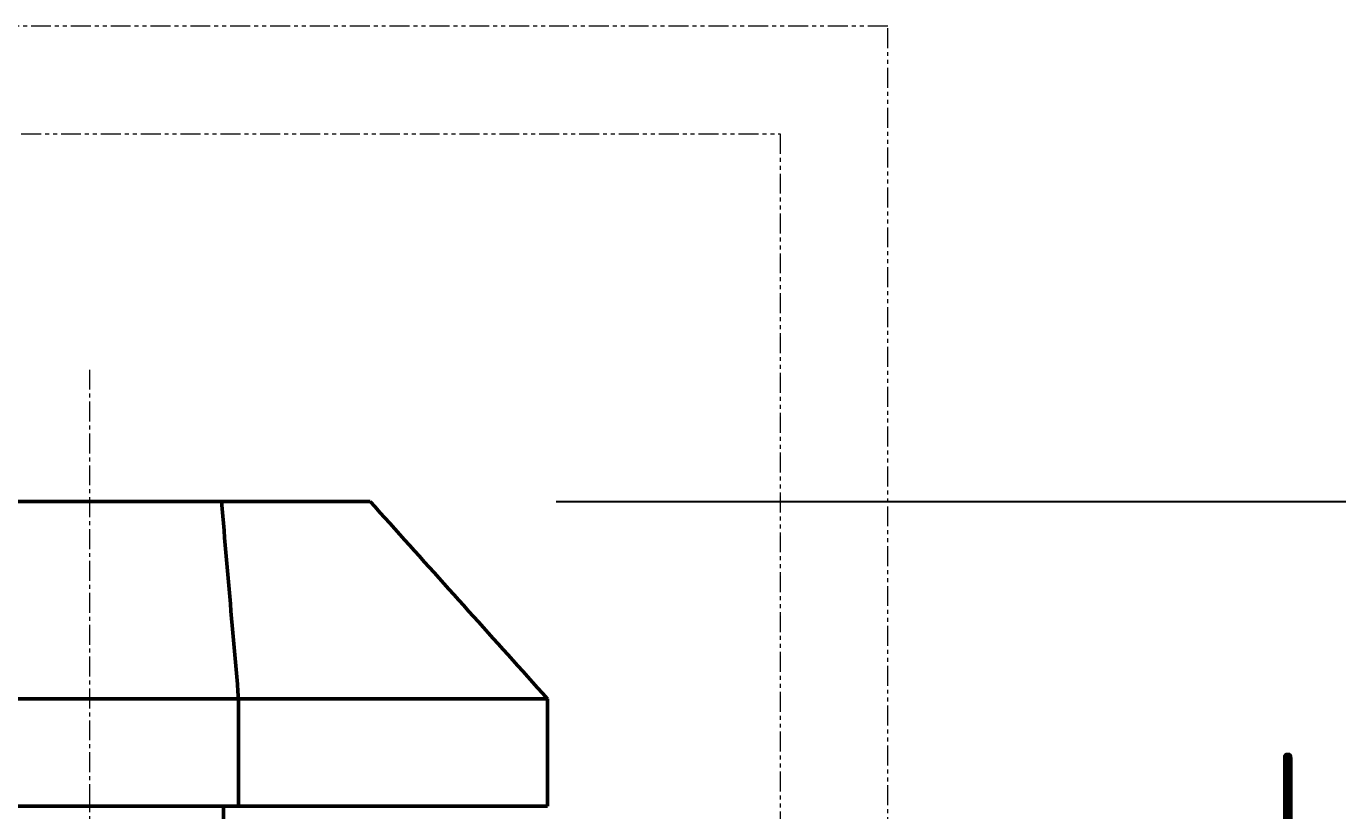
# Model space of a CAD drawing. Header units: millimetres. Extents: x 0 to 1682, y 0 to 1188.
# Drawn here: x 552.9 to 699.2, y 860.5 to 948 of the extents above; entities that cross this region are included whole.
import ezdxf
from ezdxf.enums import TextEntityAlignment as Align

# ---------------------------------------------------------------- set-up
doc = ezdxf.new("R2010")
doc.units = ezdxf.units.MM
doc.header["$LTSCALE"] = 0.7
doc.linetypes.add('CENTER', pattern=[5.08, 3.175, -0.635, 0.635, -0.635])
doc.linetypes.add('PHANTOM', pattern=[6.35, 3.175, -0.635, 0.635, -0.635, 0.635, -0.635])
for name, color, linetype, lineweight in [('07_ОСИ', 2, 'CENTER', 18), ('20_ВИДИМЫЕ', 7, 'CONTINUOUS', 50), ('24_ФАНТОМ', 7, 'PHANTOM', 18)]:
    doc.layers.add(name, color=color, linetype=linetype, lineweight=lineweight)
doc.layers.add('08_ТЕКСТ', color=7, linetype='CONTINUOUS')
doc.layers.add('09_РАЗМЕРЫ', color=7, linetype='CONTINUOUS')
doc.styles.add('ГОСТ', font='ISOCPEUR.TTF')
doc.dimstyles.new('ГОСТ', dxfattribs={"dimscale": 2, "dimtxt": 3.5, "dimasz": 3, "dimexe": 2, "dimexo": 0, "dimgap": 1, "dimtad": 1, "dimdec": 1, "dimtxsty": 'ГОСТ', "dimcen": 2.5, "dimclrd": 7, "dimclre": 7, "dimclrt": 7, "dimazin": 3, "dimtfac": 1, "dimtmove": 0, "dimatfit": 3})

msp = doc.modelspace()

# ---------------------------------------------------------------- linework, layer by layer
at = {"layer": '07_ОСИ'}
msp.add_line((560, 687), (560, 910), dxfattribs=at)
at = {"layer": '20_ВИДИМЫЕ'}
for points in [[(574.68, 895), (538.15, 895)], [(576.59, 873), (576.52, 873.81), (576.45, 874.63), (576.38, 875.44), (576.31, 876.26), (576.24, 877.07), (576.17, 877.89), (576.09, 878.7), (576.02, 879.52), (575.95, 880.33), (575.88, 881.15), (575.81, 881.96), (575.74, 882.78), (575.67, 883.59), (575.6, 884.41), (575.53, 885.22), (575.46, 886.04), (575.39, 886.85), (575.32, 887.67), (575.25, 888.48), (575.18, 889.3), (575.1, 890.11), (575.03, 890.93), (574.96, 891.74), (574.89, 892.56), (574.82, 893.37), (574.75, 894.19), (574.68, 895)], [(591.26, 895), (591.18, 895), (591.02, 895), (590.76, 895), (590.37, 895), (589.87, 895), (589.3, 895), (588.62, 895), (587.84, 895), (587, 895), (586.09, 895), (585.08, 895), (584.03, 895), (582.94, 895), (581.8, 895), (580.63, 895), (579.44, 895), (578.24, 895), (577.04, 895), (575.86, 895), (574.68, 895)], [(611.03, 873), (610.48, 873.61), (609.93, 874.22), (609.38, 874.83), (608.84, 875.44), (608.29, 876.06), (607.74, 876.67), (607.19, 877.28), (606.64, 877.89), (606.09, 878.5), (605.54, 879.11), (604.99, 879.72), (604.44, 880.33), (603.89, 880.94), (603.34, 881.56), (602.8, 882.17), (602.25, 882.78), (601.7, 883.39), (601.15, 884), (600.6, 884.61), (600.05, 885.22), (599.5, 885.83), (598.95, 886.44), (598.4, 887.06), (597.85, 887.67), (597.3, 888.28), (596.75, 888.89), (596.21, 889.5), (595.66, 890.11), (595.11, 890.72), (594.56, 891.33), (594.01, 891.94), (593.46, 892.56), (592.91, 893.17), (592.36, 893.78), (591.81, 894.39), (591.26, 895)], [(576.59, 873), (528.53, 873)], [(576.59, 861), (576.59, 873)], [(611.03, 873), (610.95, 873), (610.88, 873), (610.8, 873), (610.58, 873), (610.36, 873), (610.13, 873), (609.77, 873), (609.39, 873), (609.02, 873), (608.53, 873), (608.01, 873), (607.49, 873), (606.88, 873), (606.23, 873), (605.58, 873), (604.85, 873), (604.08, 873), (603.31, 873), (602.48, 873), (601.6, 873), (600.72, 873), (599.79, 873), (598.82, 873), (597.85, 873), (596.85, 873), (595.8, 873), (594.76, 873), (593.69, 873), (592.59, 873), (591.48, 873), (590.37, 873), (589.23, 873), (588.09, 873), (586.94, 873), (585.78, 873), (584.62, 873), (583.46, 873), (582.31, 873), (581.15, 873), (579.99, 873), (578.86, 873), (577.72, 873), (576.59, 873)], [(611.03, 873), (611.03, 861)], [(528.53, 861), (576.59, 861)], [(574.9, 787), (574.9, 861)], [(611.03, 861), (610.95, 861), (610.88, 861), (610.8, 861), (610.58, 861), (610.36, 861), (610.13, 861), (609.77, 861), (609.39, 861), (609.02, 861), (608.53, 861), (608.01, 861), (607.49, 861), (606.88, 861), (606.23, 861), (605.58, 861), (604.85, 861), (604.08, 861), (603.31, 861), (602.48, 861), (601.6, 861), (600.72, 861), (599.79, 861), (598.82, 861), (597.85, 861), (596.85, 861), (595.8, 861), (594.76, 861), (593.69, 861), (592.59, 861), (591.48, 861), (590.37, 861), (589.23, 861), (588.09, 861), (586.94, 861), (585.78, 861), (584.62, 861), (583.46, 861), (582.31, 861), (581.15, 861), (579.99, 861), (578.86, 861), (577.72, 861), (576.59, 861)]]:
    msp.add_lwpolyline(points, dxfattribs=at)
at = {"layer": '24_ФАНТОМ'}
msp.add_lwpolyline([(487, 830), (528.25, 830), (528.25, 858), (499, 858), (499, 936), (637, 936), (637, 858), (591.75, 858), (591.75, 830), (649, 830), (649, 948), (487, 948), (487, 830)], dxfattribs=at)

# ---------------------------------------------------------------- texts
at = {"layer": '08_ТЕКСТ', "style": 'ГОСТ'}
msp.add_text('I', height=10, dxfattribs=at).set_placement((692, 854), align=Align.BOTTOM_LEFT)

# ---------------------------------------------------------------- dimensions: what is measured, and where the dimension line sits
at = {"layer": '09_РАЗМЕРЫ'}
for base, p1, text in [((890, 753), (612, 753), '142*'), ((810, 830), (612, 830), '65*')]:
    msp.add_linear_dim(base=base, p1=p1, p2=(612, 895), angle=90, text=text, dimstyle='ГОСТ', override={"dimtxsty": 'ГОСТ'}, dxfattribs=at).render()

doc.saveas('drawing.dxf')
